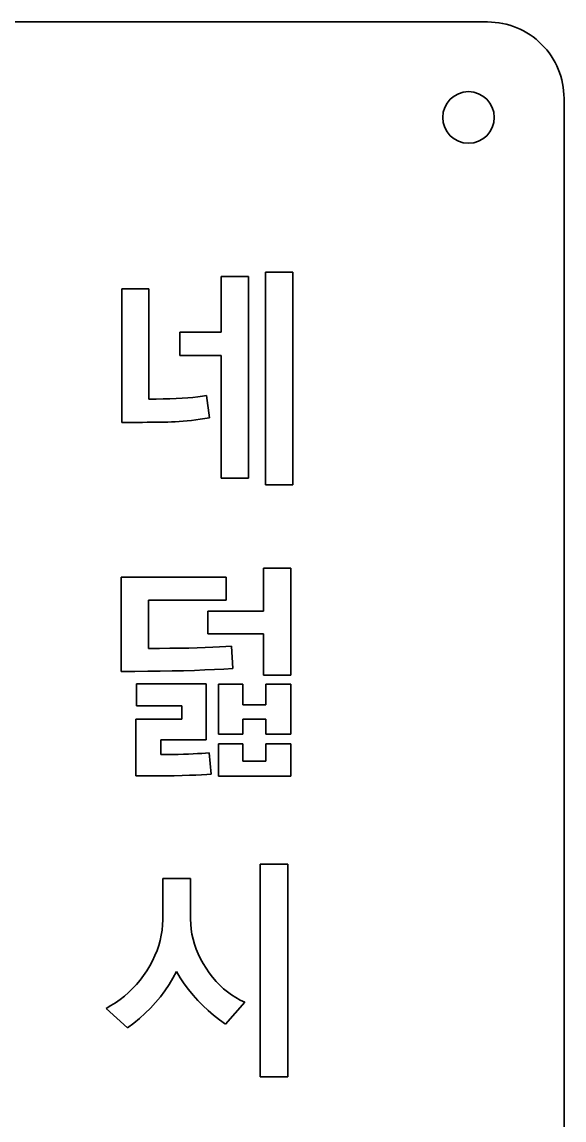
# Model space of a CAD drawing. Extents: x 480 to 710, y 306 to 536.
# Drawn here: x 652.7 to 709.5, y 420.5 to 535.5 of the extents above; entities that cross this region are included whole.
import ezdxf

# ---------------------------------------------------------------- set-up
doc = ezdxf.new("R2010")
doc.units = 0

msp = doc.modelspace()

# ---------------------------------------------------------------- linework, layer by layer
at = {"color": 7, "lineweight": 35}
for p, q in [((487.5, 535.5), (701.5, 535.5)), ((709.5, 313.5), (709.5, 527.5)), ((676.458557, 508.842102), (676.458557, 487.719116)), ((678.225525, 487.014648), (678.225525, 509.29248)), ((681.089661, 509.29248), (681.089661, 487.014648)), ((677.682739, 425.014648), (677.682739, 447.29248)), ((680.569946, 447.29248), (680.569946, 425.014648))]:
    msp.add_line(p, q, dxfattribs=at)
at = {"color": 7, "lineweight": 35, "ltscale": 0.146094}
for p, q in [((673.617554, 502.998352), (673.617554, 508.842102)), ((672.197021, 473.799988), (678.040771, 473.799988)), ((678.040771, 471.432434), (672.197021, 471.432434))]:
    msp.add_line(p, q, dxfattribs=at)
at = {"color": 7, "lineweight": 35, "ltscale": 0.071025}
for p, q in [((673.617554, 508.842102), (676.458557, 508.842102)), ((676.458557, 487.719116), (673.617554, 487.719116)), ((678.040771, 478.29248), (680.881775, 478.29248)), ((680.881775, 467.101593), (678.040771, 467.101593))]:
    msp.add_line(p, q, dxfattribs=at)
at = {"color": 7, "lineweight": 35, "ltscale": 0.071603}
for p, q in [((678.225525, 509.29248), (681.089661, 509.29248)), ((681.089661, 487.014648), (678.225525, 487.014648))]:
    msp.add_line(p, q, dxfattribs=at)
at = {"color": 7, "lineweight": 35, "ltscale": 0.349355}
msp.add_line((663.188843, 493.562866), (663.188843, 507.537048), dxfattribs=at)
at = {"color": 7, "lineweight": 35, "ltscale": 0.071315}
msp.add_line((663.188843, 507.537048), (666.041443, 507.537048), dxfattribs=at)
at = {"color": 7, "lineweight": 35, "ltscale": 0.288434}
msp.add_line((666.041443, 507.537048), (666.041443, 495.999695), dxfattribs=at)
at = {"color": 7, "lineweight": 35, "ltscale": 0.060344}
msp.add_line((669.286682, 500.584595), (669.286682, 502.998352), dxfattribs=at)
at = {"color": 7, "lineweight": 35, "ltscale": 0.108272}
for p, q in [((669.286682, 502.998352), (673.617554, 502.998352)), ((673.617554, 500.584595), (669.286682, 500.584595))]:
    msp.add_line(p, q, dxfattribs=at)
at = {"color": 7, "lineweight": 35, "ltscale": 0.321637}
msp.add_line((673.617554, 487.719116), (673.617554, 500.584595), dxfattribs=at)
at = {"color": 7, "lineweight": 35, "ltscale": 0.019127}
msp.add_line((666.041443, 495.999695), (666.806519, 496.00351), dxfattribs=at)
at = {"color": 7, "lineweight": 35, "ltscale": 0.018236}
msp.add_line((666.806519, 496.00351), (667.535889, 496.014954), dxfattribs=at)
at = {"color": 7, "lineweight": 35, "ltscale": 0.017344}
msp.add_line((667.535889, 496.014954), (668.22937, 496.033997), dxfattribs=at)
at = {"color": 7, "lineweight": 35, "ltscale": 0.016456}
msp.add_line((668.22937, 496.033997), (668.887085, 496.060669), dxfattribs=at)
at = {"color": 7, "lineweight": 35, "ltscale": 0.015572}
msp.add_line((668.887085, 496.060669), (669.509033, 496.094971), dxfattribs=at)
at = {"color": 7, "lineweight": 35, "ltscale": 0.014689}
msp.add_line((669.509033, 496.094971), (670.095093, 496.136902), dxfattribs=at)
at = {"color": 7, "lineweight": 35, "ltscale": 0.013813}
msp.add_line((670.095093, 496.136902), (670.645386, 496.186462), dxfattribs=at)
at = {"color": 7, "lineweight": 35, "ltscale": 0.012942}
msp.add_line((670.645386, 496.186462), (671.159912, 496.243591), dxfattribs=at)
at = {"color": 7, "lineweight": 35, "ltscale": 0.012077}
msp.add_line((671.159912, 496.243591), (671.638611, 496.308411), dxfattribs=at)
at = {"color": 7, "lineweight": 35, "ltscale": 0.01122}
msp.add_line((671.638611, 496.308411), (672.081543, 496.380798), dxfattribs=at)
at = {"color": 7, "lineweight": 35, "ltscale": 0.059089}
msp.add_line((672.081543, 496.380798), (672.381775, 494.036377), dxfattribs=at)
at = {"color": 7, "lineweight": 35, "ltscale": 0.014406}
msp.add_line((663.765076, 493.563293), (663.188843, 493.562866), dxfattribs=at)
at = {"color": 7, "lineweight": 35, "ltscale": 0.013884}
msp.add_line((664.320435, 493.564484), (663.765076, 493.563293), dxfattribs=at)
at = {"color": 7, "lineweight": 35, "ltscale": 0.013361}
msp.add_line((664.854858, 493.566528), (664.320435, 493.564484), dxfattribs=at)
at = {"color": 7, "lineweight": 35, "ltscale": 0.012837}
msp.add_line((665.368347, 493.569336), (664.854858, 493.566528), dxfattribs=at)
at = {"color": 7, "lineweight": 35, "ltscale": 0.012316}
msp.add_line((665.860962, 493.572998), (665.368347, 493.569336), dxfattribs=at)
at = {"color": 7, "lineweight": 35, "ltscale": 0.011794}
msp.add_line((666.332703, 493.577423), (665.860962, 493.572998), dxfattribs=at)
at = {"color": 7, "lineweight": 35, "ltscale": 0.011271}
msp.add_line((666.783508, 493.582703), (666.332703, 493.577423), dxfattribs=at)
at = {"color": 7, "lineweight": 35, "ltscale": 0.010749}
msp.add_line((667.21344, 493.588745), (666.783508, 493.582703), dxfattribs=at)
at = {"color": 7, "lineweight": 35, "ltscale": 0.010226}
msp.add_line((667.622437, 493.595612), (667.21344, 493.588745), dxfattribs=at)
at = {"color": 7, "lineweight": 35, "ltscale": 0.009703}
msp.add_line((668.010498, 493.603302), (667.622437, 493.595612), dxfattribs=at)
at = {"color": 7, "lineweight": 35, "ltscale": 0.009595}
msp.add_line((668.394104, 493.614899), (668.010498, 493.603302), dxfattribs=at)
at = {"color": 7, "lineweight": 35, "ltscale": 0.009899}
msp.add_line((668.789612, 493.633545), (668.394104, 493.614899), dxfattribs=at)
at = {"color": 7, "lineweight": 35, "ltscale": 0.010205}
msp.add_line((669.197021, 493.659241), (668.789612, 493.633545), dxfattribs=at)
at = {"color": 7, "lineweight": 35, "ltscale": 0.010513}
msp.add_line((669.616272, 493.691986), (669.197021, 493.659241), dxfattribs=at)
at = {"color": 7, "lineweight": 35, "ltscale": 0.010826}
msp.add_line((670.047485, 493.731781), (669.616272, 493.691986), dxfattribs=at)
at = {"color": 7, "lineweight": 35, "ltscale": 0.011138}
msp.add_line((670.49054, 493.778625), (670.047485, 493.731781), dxfattribs=at)
at = {"color": 7, "lineweight": 35, "ltscale": 0.011453}
msp.add_line((670.945496, 493.832489), (670.49054, 493.778625), dxfattribs=at)
at = {"color": 7, "lineweight": 35, "ltscale": 0.01177}
msp.add_line((671.412354, 493.893402), (670.945496, 493.832489), dxfattribs=at)
at = {"color": 7, "lineweight": 35, "ltscale": 0.012089}
msp.add_line((671.891113, 493.961365), (671.412354, 493.893402), dxfattribs=at)
at = {"color": 7, "lineweight": 35, "ltscale": 0.012409}
msp.add_line((672.381775, 494.036377), (671.891113, 493.961365), dxfattribs=at)
at = {"color": 7, "lineweight": 35, "ltscale": 0.247147}
msp.add_line((663.1427, 467.482727), (663.1427, 477.368591), dxfattribs=at)
at = {"color": 7, "lineweight": 35, "ltscale": 0.274863}
msp.add_line((663.1427, 477.368591), (674.137207, 477.368591), dxfattribs=at)
at = {"color": 7, "lineweight": 35, "ltscale": 0.060343}
msp.add_line((674.137207, 477.368591), (674.137207, 474.954865), dxfattribs=at)
at = {"color": 7, "lineweight": 35, "ltscale": 0.112312}
msp.add_line((678.040771, 473.799988), (678.040771, 478.29248), dxfattribs=at)
at = {"color": 7, "lineweight": 35, "ltscale": 0.279772}
msp.add_line((680.881775, 478.29248), (680.881775, 467.101593), dxfattribs=at)
at = {"color": 7, "lineweight": 35, "ltscale": 0.203549}
msp.add_line((674.137207, 474.954865), (665.995239, 474.954865), dxfattribs=at)
at = {"color": 7, "lineweight": 35, "ltscale": 0.126461}
msp.add_line((665.995239, 474.954865), (665.995239, 469.896423), dxfattribs=at)
at = {"color": 7, "lineweight": 35, "ltscale": 0.059189}
msp.add_line((672.197021, 471.432434), (672.197021, 473.799988), dxfattribs=at)
at = {"color": 7, "lineweight": 35, "ltscale": 0.108271}
for p, q in [((678.040771, 467.101593), (678.040771, 471.432434)), ((667.485046, 441.471832), (667.485046, 445.802673))]:
    msp.add_line(p, q, dxfattribs=at)
at = {"color": 7, "lineweight": 35, "ltscale": 0.028572}
msp.add_line((665.995239, 469.896423), (667.138123, 469.898743), dxfattribs=at)
at = {"color": 7, "lineweight": 35, "ltscale": 0.027048}
msp.add_line((667.138123, 469.898743), (668.220032, 469.90567), dxfattribs=at)
at = {"color": 7, "lineweight": 35, "ltscale": 0.025525}
msp.add_line((668.220032, 469.90567), (669.240967, 469.917236), dxfattribs=at)
at = {"color": 7, "lineweight": 35, "ltscale": 0.024002}
msp.add_line((669.240967, 469.917236), (670.200928, 469.933411), dxfattribs=at)
at = {"color": 7, "lineweight": 35, "ltscale": 0.022479}
msp.add_line((670.200928, 469.933411), (671.099854, 469.954163), dxfattribs=at)
at = {"color": 7, "lineweight": 35, "ltscale": 0.02096}
msp.add_line((671.099854, 469.954163), (671.937866, 469.979584), dxfattribs=at)
at = {"color": 7, "lineweight": 35, "ltscale": 0.019439}
msp.add_line((671.937866, 469.979584), (672.714844, 470.009613), dxfattribs=at)
at = {"color": 7, "lineweight": 35, "ltscale": 0.017923}
msp.add_line((672.714844, 470.009613), (673.430908, 470.04425), dxfattribs=at)
at = {"color": 7, "lineweight": 35, "ltscale": 0.016405}
msp.add_line((673.430908, 470.04425), (674.085938, 470.083527), dxfattribs=at)
at = {"color": 7, "lineweight": 35, "ltscale": 0.014893}
msp.add_line((674.085938, 470.083527), (674.680054, 470.127411), dxfattribs=at)
at = {"color": 7, "lineweight": 35, "ltscale": 0.058425}
msp.add_line((674.680054, 470.127411), (674.818604, 467.794525), dxfattribs=at)
at = {"color": 7, "lineweight": 35, "ltscale": 0.035243}
msp.add_line((664.552429, 467.48584), (663.1427, 467.482727), dxfattribs=at)
at = {"color": 7, "lineweight": 35, "ltscale": 0.0339}
msp.add_line((665.908386, 467.495178), (664.552429, 467.48584), dxfattribs=at)
at = {"color": 7, "lineweight": 35, "ltscale": 0.032557}
msp.add_line((667.210571, 467.510773), (665.908386, 467.495178), dxfattribs=at)
at = {"color": 7, "lineweight": 35, "ltscale": 0.031212}
msp.add_line((668.458862, 467.532593), (667.210571, 467.510773), dxfattribs=at)
at = {"color": 7, "lineweight": 35, "ltscale": 0.029871}
msp.add_line((669.653381, 467.560669), (668.458862, 467.532593), dxfattribs=at)
at = {"color": 7, "lineweight": 35, "ltscale": 0.02853}
msp.add_line((670.794067, 467.594971), (669.653381, 467.560669), dxfattribs=at)
at = {"color": 7, "lineweight": 35, "ltscale": 0.02719}
msp.add_line((671.88092, 467.635498), (670.794067, 467.594971), dxfattribs=at)
at = {"color": 7, "lineweight": 35, "ltscale": 0.025852}
msp.add_line((672.91394, 467.682281), (671.88092, 467.635498), dxfattribs=at)
at = {"color": 7, "lineweight": 35, "ltscale": 0.024517}
msp.add_line((673.893188, 467.735291), (672.91394, 467.682281), dxfattribs=at)
at = {"color": 7, "lineweight": 35, "ltscale": 0.023183}
msp.add_line((674.818604, 467.794525), (673.893188, 467.735291), dxfattribs=at)
at = {"color": 7, "lineweight": 35, "ltscale": 0.057167}
msp.add_line((664.724854, 463.890991), (664.724854, 466.177673), dxfattribs=at)
at = {"color": 7, "lineweight": 35, "ltscale": 0.182762}
msp.add_line((664.724854, 466.177673), (672.035339, 466.177673), dxfattribs=at)
at = {"color": 7, "lineweight": 35, "ltscale": 0.146382}
msp.add_line((672.035339, 466.177673), (672.035339, 460.322388), dxfattribs=at)
at = {"color": 7, "lineweight": 35, "ltscale": 0.131365}
for p, q in [((673.305725, 460.899994), (673.305725, 466.154602)), ((680.881775, 466.154602), (680.881775, 460.899994))]:
    msp.add_line(p, q, dxfattribs=at)
at = {"color": 7, "lineweight": 35, "ltscale": 0.063808}
msp.add_line((673.305725, 466.154602), (675.858032, 466.154602), dxfattribs=at)
at = {"color": 7, "lineweight": 35, "ltscale": 0.053865}
for p, q in [((675.858032, 466.154602), (675.858032, 464)), ((678.271729, 464), (678.271729, 466.154602))]:
    msp.add_line(p, q, dxfattribs=at)
at = {"color": 7, "lineweight": 35, "ltscale": 0.065251}
msp.add_line((678.271729, 466.154602), (680.881775, 466.154602), dxfattribs=at)
at = {"color": 7, "lineweight": 35, "ltscale": 0.119243}
msp.add_line((669.494568, 463.890991), (664.724854, 463.890991), dxfattribs=at)
at = {"color": 7, "lineweight": 35, "ltscale": 0.034935}
msp.add_line((669.494568, 462.493591), (669.494568, 463.890991), dxfattribs=at)
at = {"color": 7, "lineweight": 35, "ltscale": 0.060342}
msp.add_line((675.858032, 464), (678.271729, 464), dxfattribs=at)
at = {"color": 7, "lineweight": 35, "ltscale": 0.120398}
msp.add_line((664.67865, 462.493591), (669.494568, 462.493591), dxfattribs=at)
at = {"color": 7, "lineweight": 35, "ltscale": 0.148981}
msp.add_line((664.67865, 456.534363), (664.67865, 462.493591), dxfattribs=at)
at = {"color": 7, "lineweight": 35, "ltscale": 0.060251}
for p, q in [((675.859985, 462.5), (678.27002, 462.5)), ((678.27002, 458.100006), (675.859985, 458.100006))]:
    msp.add_line(p, q, dxfattribs=at)
at = {"color": 7, "lineweight": 35, "ltscale": 0.04}
for p, q in [((675.859985, 462.5), (675.859985, 460.899994)), ((678.27002, 460.899994), (678.27002, 462.5))]:
    msp.add_line(p, q, dxfattribs=at)
at = {"color": 7, "lineweight": 35, "ltscale": 0.118954}
msp.add_line((672.035339, 460.322388), (667.277161, 460.322388), dxfattribs=at)
at = {"color": 7, "lineweight": 35, "ltscale": 0.038689}
msp.add_line((667.277161, 460.322388), (667.277161, 458.774841), dxfattribs=at)
at = {"color": 7, "lineweight": 35, "ltscale": 0.063857}
for p, q in [((673.305725, 460.899994), (675.859985, 460.899994)), ((675.859985, 459.899994), (673.305725, 459.899994))]:
    msp.add_line(p, q, dxfattribs=at)
at = {"color": 7, "lineweight": 35, "ltscale": 0.065294}
for p, q in [((678.27002, 460.899994), (680.881775, 460.899994)), ((680.881775, 459.899994), (678.27002, 459.899994))]:
    msp.add_line(p, q, dxfattribs=at)
at = {"color": 7, "lineweight": 35, "ltscale": 0.011664}
msp.add_line((670.664246, 458.84552), (671.130127, 458.871033), dxfattribs=at)
at = {"color": 7, "lineweight": 35, "ltscale": 0.010967}
msp.add_line((671.130127, 458.871033), (671.56781, 458.900482), dxfattribs=at)
at = {"color": 7, "lineweight": 35, "ltscale": 0.010273}
msp.add_line((671.56781, 458.900482), (671.977356, 458.933838), dxfattribs=at)
at = {"color": 7, "lineweight": 35, "ltscale": 0.009579}
msp.add_line((671.977356, 458.933838), (672.358704, 458.971161), dxfattribs=at)
at = {"color": 7, "lineweight": 35, "ltscale": 0.056515}
msp.add_line((672.358704, 458.971161), (672.555054, 456.719116), dxfattribs=at)
at = {"color": 7, "lineweight": 35, "ltscale": 0.084719}
for p, q in [((673.305725, 456.51123), (673.305725, 459.899994)), ((680.881775, 459.899994), (680.881775, 456.51123))]:
    msp.add_line(p, q, dxfattribs=at)
at = {"color": 7, "lineweight": 35, "ltscale": 0.045}
for p, q in [((675.859985, 459.899994), (675.859985, 458.100006)), ((678.27002, 458.100006), (678.27002, 459.899994))]:
    msp.add_line(p, q, dxfattribs=at)
at = {"color": 7, "lineweight": 35, "ltscale": 0.015874}
msp.add_line((667.277161, 458.774841), (667.912109, 458.776794), dxfattribs=at)
at = {"color": 7, "lineweight": 35, "ltscale": 0.015171}
msp.add_line((667.912109, 458.776794), (668.518921, 458.782684), dxfattribs=at)
at = {"color": 7, "lineweight": 35, "ltscale": 0.014467}
msp.add_line((668.518921, 458.782684), (669.097534, 458.79248), dxfattribs=at)
at = {"color": 7, "lineweight": 35, "ltscale": 0.013765}
msp.add_line((669.097534, 458.79248), (669.647949, 458.806244), dxfattribs=at)
at = {"color": 7, "lineweight": 35, "ltscale": 0.013063}
msp.add_line((669.647949, 458.806244), (670.170166, 458.823914), dxfattribs=at)
at = {"color": 7, "lineweight": 35, "ltscale": 0.012364}
msp.add_line((670.170166, 458.823914), (670.664246, 458.84552), dxfattribs=at)
at = {"color": 7, "lineweight": 35, "ltscale": 0.024197}
msp.add_line((667.798279, 456.550964), (666.830444, 456.541748), dxfattribs=at)
at = {"color": 7, "lineweight": 35, "ltscale": 0.022395}
msp.add_line((668.69397, 456.563904), (667.798279, 456.550964), dxfattribs=at)
at = {"color": 7, "lineweight": 35, "ltscale": 0.020597}
msp.add_line((669.5177, 456.580536), (668.69397, 456.563904), dxfattribs=at)
at = {"color": 7, "lineweight": 35, "ltscale": 0.018797}
msp.add_line((670.269287, 456.600861), (669.5177, 456.580536), dxfattribs=at)
at = {"color": 7, "lineweight": 35, "ltscale": 0.016998}
msp.add_line((670.948792, 456.624878), (670.269287, 456.600861), dxfattribs=at)
at = {"color": 7, "lineweight": 35, "ltscale": 0.015203}
msp.add_line((671.556274, 456.652588), (670.948792, 456.624878), dxfattribs=at)
at = {"color": 7, "lineweight": 35, "ltscale": 0.013408}
msp.add_line((672.091675, 456.684021), (671.556274, 456.652588), dxfattribs=at)
at = {"color": 7, "lineweight": 35, "ltscale": 0.011618}
msp.add_line((672.555054, 456.719116), (672.091675, 456.684021), dxfattribs=at)
at = {"color": 7, "lineweight": 35, "ltscale": 0.027798}
msp.add_line((665.790588, 456.536194), (664.67865, 456.534363), dxfattribs=at)
at = {"color": 7, "lineweight": 35, "ltscale": 0.025997}
msp.add_line((666.830444, 456.541748), (665.790588, 456.536194), dxfattribs=at)
at = {"color": 7, "lineweight": 35, "ltscale": 0.189401}
msp.add_line((680.881775, 456.51123), (673.305725, 456.51123), dxfattribs=at)
at = {"color": 7, "lineweight": 35, "ltscale": 0.07218}
for p, q in [((677.682739, 447.29248), (680.569946, 447.29248)), ((680.569946, 425.014648), (677.682739, 425.014648))]:
    msp.add_line(p, q, dxfattribs=at)
at = {"color": 7, "lineweight": 35, "ltscale": 0.072758}
msp.add_line((667.485046, 445.802673), (670.395386, 445.802673), dxfattribs=at)
at = {"color": 7, "lineweight": 35, "ltscale": 0.106538}
msp.add_line((670.395386, 445.802673), (670.395386, 441.541138), dxfattribs=at)
at = {"color": 7, "lineweight": 35, "ltscale": 0.013595}
msp.add_line((667.418335, 440.386475), (667.468384, 440.927948), dxfattribs=at)
at = {"color": 7, "lineweight": 35, "ltscale": 0.013603}
msp.add_line((667.468384, 440.927948), (667.485046, 441.471832), dxfattribs=at)
at = {"color": 7, "lineweight": 35, "ltscale": 0.013247}
msp.add_line((670.395386, 441.541138), (670.411621, 441.011505), dxfattribs=at)
at = {"color": 7, "lineweight": 35, "ltscale": 0.013216}
msp.add_line((670.411621, 441.011505), (670.460266, 440.485107), dxfattribs=at)
at = {"color": 7, "lineweight": 35, "ltscale": 0.013235}
msp.add_line((670.460266, 440.485107), (670.541382, 439.961945), dxfattribs=at)
at = {"color": 7, "lineweight": 35, "ltscale": 0.013872}
msp.add_line((667.067871, 438.776611), (667.218018, 439.310791), dxfattribs=at)
at = {"color": 7, "lineweight": 35, "ltscale": 0.01373}
msp.add_line((667.218018, 439.310791), (667.334839, 439.847412), dxfattribs=at)
at = {"color": 7, "lineweight": 35, "ltscale": 0.013637}
msp.add_line((667.334839, 439.847412), (667.418335, 440.386475), dxfattribs=at)
at = {"color": 7, "lineweight": 35, "ltscale": 0.013305}
msp.add_line((670.541382, 439.961945), (670.655029, 439.442017), dxfattribs=at)
at = {"color": 7, "lineweight": 35, "ltscale": 0.013424}
msp.add_line((670.655029, 439.442017), (670.801025, 438.925293), dxfattribs=at)
at = {"color": 7, "lineweight": 35, "ltscale": 0.014301}
msp.add_line((666.667358, 437.715515), (666.884277, 438.244843), dxfattribs=at)
at = {"color": 7, "lineweight": 35, "ltscale": 0.014064}
msp.add_line((666.884277, 438.244843), (667.067871, 438.776611), dxfattribs=at)
at = {"color": 7, "lineweight": 35, "ltscale": 0.01359}
msp.add_line((670.801025, 438.925293), (670.979492, 438.411835), dxfattribs=at)
at = {"color": 7, "lineweight": 35, "ltscale": 0.013803}
msp.add_line((670.979492, 438.411835), (671.19043, 437.901611), dxfattribs=at)
at = {"color": 7, "lineweight": 35, "ltscale": 0.014908}
msp.add_line((666.133301, 436.664093), (666.416992, 437.188599), dxfattribs=at)
at = {"color": 7, "lineweight": 35, "ltscale": 0.014584}
msp.add_line((666.416992, 437.188599), (666.667358, 437.715515), dxfattribs=at)
at = {"color": 7, "lineweight": 35, "ltscale": 0.01406}
msp.add_line((671.19043, 437.901611), (671.433838, 437.394623), dxfattribs=at)
at = {"color": 7, "lineweight": 35, "ltscale": 0.014359}
msp.add_line((671.433838, 437.394623), (671.709717, 436.890869), dxfattribs=at)
at = {"color": 7, "lineweight": 35, "ltscale": 0.01533}
msp.add_line((665.473145, 435.633789), (665.816223, 436.142029), dxfattribs=at)
at = {"color": 7, "lineweight": 35, "ltscale": 0.01527}
msp.add_line((665.816223, 436.142029), (666.133301, 436.664093), dxfattribs=at)
at = {"color": 7, "lineweight": 35, "ltscale": 0.019866}
msp.add_line((668.92865, 436.05542), (668.551025, 435.356232), dxfattribs=at)
at = {"color": 7, "lineweight": 35, "ltscale": 0.018997}
msp.add_line((669.322815, 435.405762), (668.92865, 436.05542), dxfattribs=at)
at = {"color": 7, "lineweight": 35, "ltscale": 0.014697}
msp.add_line((671.709717, 436.890869), (672.018005, 436.39032), dxfattribs=at)
at = {"color": 7, "lineweight": 35, "ltscale": 0.014692}
msp.add_line((672.018005, 436.39032), (672.350647, 435.905853), dxfattribs=at)
at = {"color": 7, "lineweight": 35, "ltscale": 0.014347}
msp.add_line((672.350647, 435.905853), (672.699585, 435.450256), dxfattribs=at)
at = {"color": 7, "lineweight": 35, "ltscale": 0.014874}
msp.add_line((664.731262, 434.693268), (665.111511, 435.150879), dxfattribs=at)
at = {"color": 7, "lineweight": 35, "ltscale": 0.015083}
msp.add_line((665.111511, 435.150879), (665.473145, 435.633789), dxfattribs=at)
at = {"color": 7, "lineweight": 35, "ltscale": 0.019708}
msp.add_line((668.551025, 435.356232), (668.143311, 434.681549), dxfattribs=at)
at = {"color": 7, "lineweight": 35, "ltscale": 0.018885}
msp.add_line((669.743103, 434.778076), (669.322815, 435.405762), dxfattribs=at)
at = {"color": 7, "lineweight": 35, "ltscale": 0.01881}
msp.add_line((670.189453, 434.172363), (669.743103, 434.778076), dxfattribs=at)
at = {"color": 7, "lineweight": 35, "ltscale": 0.014043}
msp.add_line((672.699585, 435.450256), (673.064819, 435.023499), dxfattribs=at)
at = {"color": 7, "lineweight": 35, "ltscale": 0.013781}
msp.add_line((673.064819, 435.023499), (673.44635, 434.625641), dxfattribs=at)
at = {"color": 7, "lineweight": 35, "ltscale": 0.014487}
msp.add_line((663.479004, 433.472137), (663.914978, 433.853882), dxfattribs=at)
at = {"color": 7, "lineweight": 35, "ltscale": 0.014576}
msp.add_line((663.914978, 433.853882), (664.332397, 434.260925), dxfattribs=at)
at = {"color": 7, "lineweight": 35, "ltscale": 0.014706}
msp.add_line((664.332397, 434.260925), (664.731262, 434.693268), dxfattribs=at)
at = {"color": 7, "lineweight": 35, "ltscale": 0.01953}
msp.add_line((667.705627, 434.031342), (667.237915, 433.405609), dxfattribs=at)
at = {"color": 7, "lineweight": 35, "ltscale": 0.019595}
msp.add_line((668.143311, 434.681549), (667.705627, 434.031342), dxfattribs=at)
at = {"color": 7, "lineweight": 35, "ltscale": 0.018776}
msp.add_line((670.661926, 433.588562), (670.189453, 434.172363), dxfattribs=at)
at = {"color": 7, "lineweight": 35, "ltscale": 0.01878}
msp.add_line((671.160522, 433.026703), (670.661926, 433.588562), dxfattribs=at)
at = {"color": 7, "lineweight": 35, "ltscale": 0.013565}
msp.add_line((673.44635, 434.625641), (673.844177, 434.256653), dxfattribs=at)
at = {"color": 7, "lineweight": 35, "ltscale": 0.013397}
msp.add_line((673.844177, 434.256653), (674.258301, 433.916534), dxfattribs=at)
at = {"color": 7, "lineweight": 35, "ltscale": 0.013277}
msp.add_line((674.258301, 433.916534), (674.688599, 433.605286), dxfattribs=at)
at = {"color": 7, "lineweight": 35, "ltscale": 0.01321}
msp.add_line((674.688599, 433.605286), (675.135254, 433.322937), dxfattribs=at)
at = {"color": 7, "lineweight": 35, "ltscale": 0.01456}
msp.add_line((661.54895, 432.198059), (662.059326, 432.478638), dxfattribs=at)
at = {"color": 7, "lineweight": 35, "ltscale": 0.014479}
msp.add_line((662.059326, 432.478638), (662.551147, 432.784515), dxfattribs=at)
at = {"color": 7, "lineweight": 35, "ltscale": 0.01444}
msp.add_line((662.551147, 432.784515), (663.024353, 433.115692), dxfattribs=at)
at = {"color": 7, "lineweight": 35, "ltscale": 0.014443}
msp.add_line((663.024353, 433.115692), (663.479004, 433.472137), dxfattribs=at)
at = {"color": 7, "lineweight": 35, "ltscale": 0.019545}
msp.add_line((666.740112, 432.804382), (666.212341, 432.227631), dxfattribs=at)
at = {"color": 7, "lineweight": 35, "ltscale": 0.019514}
msp.add_line((667.237915, 433.405609), (666.740112, 432.804382), dxfattribs=at)
at = {"color": 7, "lineweight": 35, "ltscale": 0.018821}
msp.add_line((671.685181, 432.486786), (671.160522, 433.026703), dxfattribs=at)
at = {"color": 7, "lineweight": 35, "ltscale": 0.018902}
msp.add_line((672.235962, 431.968811), (671.685181, 432.486786), dxfattribs=at)
at = {"color": 7, "lineweight": 35, "ltscale": 0.076704}
msp.add_line((676.077454, 432.844788), (674.0448, 430.54657), dxfattribs=at)
at = {"color": 7, "lineweight": 35, "ltscale": 0.013195}
msp.add_line((675.135254, 433.322937), (675.598206, 433.069427), dxfattribs=at)
at = {"color": 7, "lineweight": 35, "ltscale": 0.013232}
msp.add_line((675.598206, 433.069427), (676.077454, 432.844788), dxfattribs=at)
at = {"color": 7, "lineweight": 35, "ltscale": 0.075841}
msp.add_line((663.800964, 430.165466), (661.54895, 432.198059), dxfattribs=at)
at = {"color": 7, "lineweight": 35, "ltscale": 0.01975}
msp.add_line((665.654541, 431.675354), (665.066711, 431.147583), dxfattribs=at)
at = {"color": 7, "lineweight": 35, "ltscale": 0.019624}
msp.add_line((666.212341, 432.227631), (665.654541, 431.675354), dxfattribs=at)
at = {"color": 7, "lineweight": 35, "ltscale": 0.01902}
msp.add_line((672.812805, 431.472778), (672.235962, 431.968811), dxfattribs=at)
at = {"color": 7, "lineweight": 35, "ltscale": 0.019175}
msp.add_line((673.415771, 430.998718), (672.812805, 431.472778), dxfattribs=at)
at = {"color": 7, "lineweight": 35, "ltscale": 0.020141}
msp.add_line((664.448853, 430.644287), (663.800964, 430.165466), dxfattribs=at)
at = {"color": 7, "lineweight": 35, "ltscale": 0.019923}
msp.add_line((665.066711, 431.147583), (664.448853, 430.644287), dxfattribs=at)
at = {"color": 7, "lineweight": 35, "ltscale": 0.019367}
msp.add_line((674.0448, 430.54657), (673.415771, 430.998718), dxfattribs=at)
at = {"color": 7, "lineweight": 35}
msp.add_circle((699.5, 525.5), 2.7, dxfattribs=at)
msp.add_arc((701.5, 527.5), 8, 0, 90.000003, dxfattribs=at)

doc.saveas('drawing.dxf')
